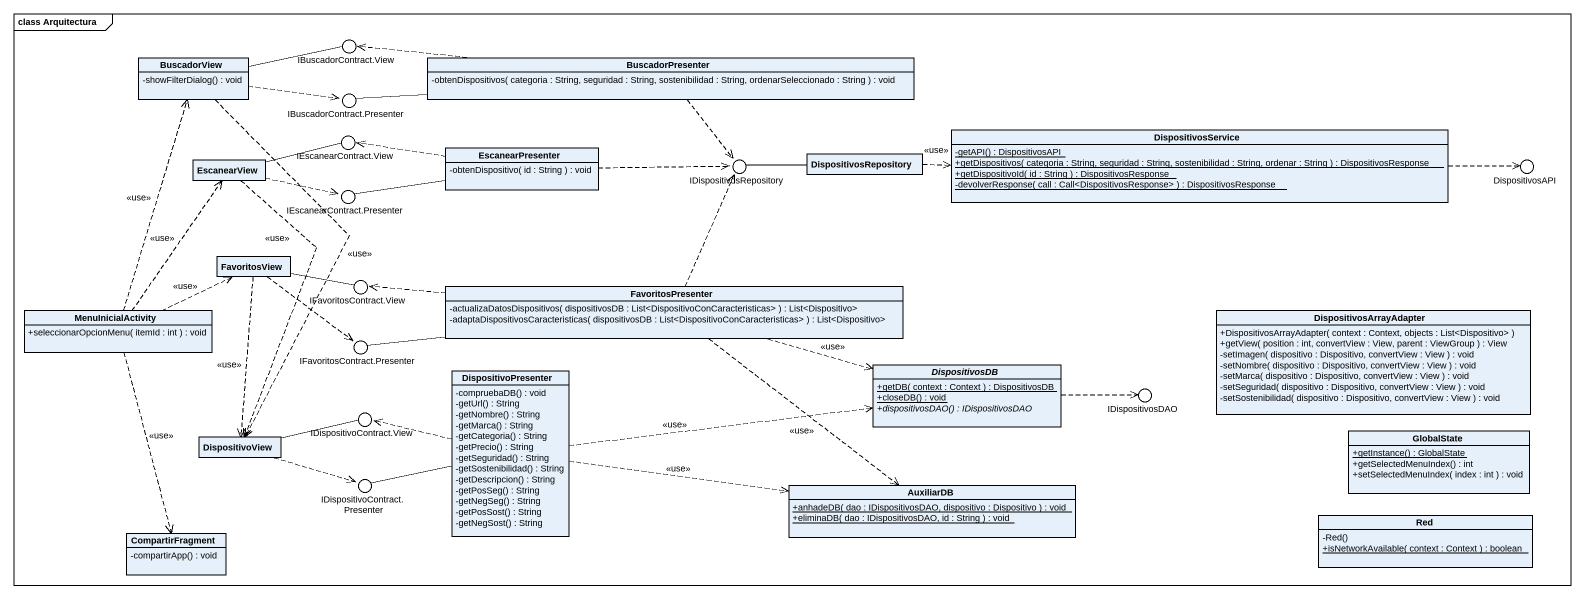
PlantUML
@startuml
mainframe class Arquitectura
allowmixing
hide circle
hide empty members
skinparam classAttributeIconSize 0
() "IBuscadorContract.View" as IBuscadorContract_View
class BuscadorView {
  -showFilterDialog() : void
}
() "IBuscadorContract.Presenter" as IBuscadorContract_Presenter
class BuscadorPresenter {
  -obtenDispositivos( categoria : String, seguridad : String, sostenibilidad : String, ordenarSeleccionado : String ) : void
}
class DispositivosService {
  {static} -getAPI() : DispositivosAPI
  {static} +getDispositivos( categoria : String, seguridad : String, sostenibilidad : String, ordenar : String ) : DispositivosResponse
  {static} +getDispositivoId( id : String ) : DispositivosResponse
  {static} -devolverResponse( call : Call<DispositivosResponse> ) : DispositivosResponse
}
class EscanearView
() "IEscanearContract.View" as IEscanearContract_View
class EscanearPresenter {
  -obtenDispositivo( id : String ) : void
}
() IDispositivosRepository
class DispositivosRepository
() DispositivosAPI
() "IEscanearContract.Presenter" as IEscanearContract_Presenter
class FavoritosView
() "IFavoritosContract.View" as IFavoritosContract_View
class FavoritosPresenter {
  -actualizaDatosDispositivos( dispositivosDB : List<DispositivoConCaracteristicas> ) : List<Dispositivo>
  -adaptaDispositivosCaracteristicas( dispositivosDB : List<DispositivoConCaracteristicas> ) : List<Dispositivo>
}
class MenuInicialActivity {
  +seleccionarOpcionMenu( itemId : int ) : void
}
class DispositivosArrayAdapter {
  +DispositivosArrayAdapter( context : Context, objects : List<Dispositivo> )
  +getView( position : int, convertView : View, parent : ViewGroup ) : View
  -setImagen( dispositivo : Dispositivo, convertView : View ) : void
  -setNombre( dispositivo : Dispositivo, convertView : View ) : void
  -setMarca( dispositivo : Dispositivo, convertView : View ) : void
  -setSeguridad( dispositivo : Dispositivo, convertView : View ) : void
  -setSostenibilidad( dispositivo : Dispositivo, convertView : View ) : void
}
() "IFavoritosContract.Presenter" as IFavoritosContract_Presenter
abstract class DispositivosDB {
  {static} +getDB( context : Context ) : DispositivosDB
  {static} +closeDB() : void
  {abstract} +dispositivosDAO() : IDispositivosDAO
}
class DispositivoPresenter {
  -compruebaDB() : void
  -getUrl() : String
  -getNombre() : String
  -getMarca() : String
  -getCategoria() : String
  -getPrecio() : String
  -getSeguridad() : String
  -getSostenibilidad() : String
  -getDescripcion() : String
  -getPosSeg() : String
  -getNegSeg() : String
  -getPosSost() : String
  -getNegSost() : String
}
() IDispositivosDAO
class DispositivoView
() "IDispositivoContract.View" as IDispositivoContract_View
class GlobalState {
  {static} +getInstance() : GlobalState
  +getSelectedMenuIndex() : int
  +setSelectedMenuIndex( index : int ) : void
}
() "IDispositivoContract.Presenter" as IDispositivoContract
class AuxiliarDB {
  {static} +anhadeDB( dao : IDispositivosDAO, dispositivo : Dispositivo ) : void
  {static} +eliminaDB( dao : IDispositivosDAO, id : String ) : void
}
class Red {
  -Red()
  {static} +isNetworkAvailable( context : Context ) : boolean
}
class CompartirFragment {
  -compartirApp() : void
}
BuscadorView -right- IBuscadorContract_View
BuscadorView .right.> IBuscadorContract_Presenter
BuscadorView ..> DispositivoView : <<use>>
BuscadorPresenter .left.> IBuscadorContract_View
BuscadorPresenter -left- IBuscadorContract_Presenter
BuscadorPresenter ..> IDispositivosRepository
DispositivosService .right.> DispositivosAPI
EscanearView -right- IEscanearContract_View
EscanearView .right.> IEscanearContract_Presenter
EscanearView ..> DispositivoView : <<use>>
EscanearPresenter .left.> IEscanearContract_View
EscanearPresenter .right.> IDispositivosRepository
EscanearPresenter -left- IEscanearContract_Presenter
DispositivosRepository .right.> DispositivosService : <<use>>
DispositivosRepository -left- IDispositivosRepository
FavoritosView -right- IFavoritosContract_View
FavoritosView ..> IFavoritosContract_Presenter
FavoritosView ..> DispositivoView : <<use>>
FavoritosPresenter .up.> IDispositivosRepository
FavoritosPresenter .left.> IFavoritosContract_View
FavoritosPresenter -left- IFavoritosContract_Presenter
FavoritosPresenter .right.> DispositivosDB : <<use>>
FavoritosPresenter ..> AuxiliarDB : <<use>>
MenuInicialActivity .up.> BuscadorView : <<use>>
MenuInicialActivity .up.> EscanearView : <<use>>
MenuInicialActivity .right.> FavoritosView : <<use>>
MenuInicialActivity ..> CompartirFragment : <<use>>
DispositivosDB .right.> IDispositivosDAO
DispositivoPresenter .right.> DispositivosDB : <<use>>
DispositivoPresenter .left.> IDispositivoContract_View
DispositivoPresenter -left- IDispositivoContract
DispositivoPresenter .right.> AuxiliarDB : <<use>>
DispositivoView -right- IDispositivoContract_View
DispositivoView .right.> IDispositivoContract
@enduml
